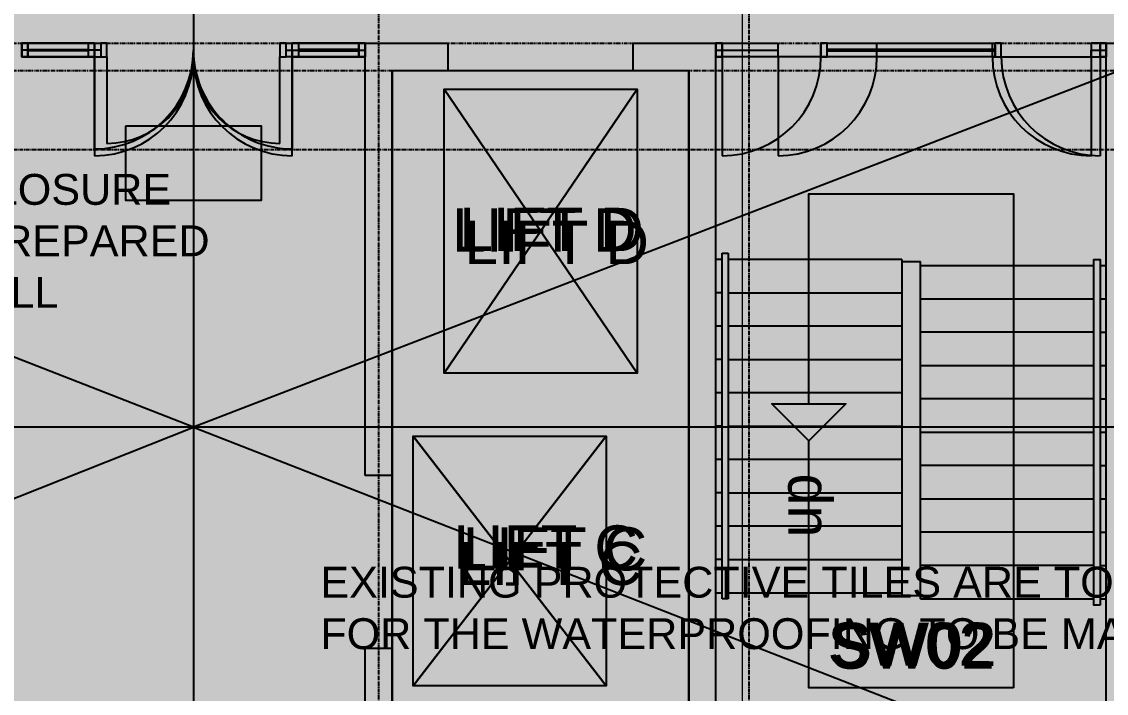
# Model space of a CAD drawing. Header units: millimetres. Extents: x -27283 to 30143, y -18440 to 22926.
# Drawn here: x -2423 to 6357, y -2129 to 3311 of the extents above; entities that cross this region are included whole.
import ezdxf

# ---------------------------------------------------------------- set-up
doc = ezdxf.new("R2010")
doc.units = ezdxf.units.MM
for name, pattern in [('PCENTRE', [50.8, 31.75, -6.35, 6.35, -6.35]), ('PCENTRE2', [28.575, 19.05, -3.175, 3.175, -3.175]), ('PPHANTOM', [63.5, 31.75, -6.35, 6.35, -6.35, 6.35, -6.35])]:
    doc.linetypes.add(name, pattern=pattern)
for name, color, linetype in [('11th Floor - Doors Windows and Openings', 7, 'Continuous'), ('11th Floor - Stairs', 7, 'Continuous'), ('11th Floor - Structural Members', 7, 'Continuous'), ('11th Floor - Text and Leaders', 7, 'Continuous'), ('Boundaries_and_building_grids', 140, 'PCENTRE2'), ('Lift Motor Room Roof - General', 7, 'Continuous'), ('Lift Motor Room Roof - Hatch', 7, 'Continuous'), ('Lift Motor Room Roof - Roofs', 7, 'Continuous'), ('Lift Motor Room Roof - Text and Leaders', 7, 'Continuous'), ('Roof - Structural Members', 7, 'Continuous'), ('Roof - Walls', 7, 'Continuous'), ('Sixth Floor - Doors Windows and Openings', 7, 'Continuous'), ('Sixth Floor - General', 7, 'Continuous'), ('Sixth Floor - Stairs', 7, 'Continuous'), ('Sixth Floor - Structural Members', 7, 'Continuous'), ('Sixth Floor - Text and Leaders', 7, 'Continuous'), ('Tenth Floor - Doors Windows and Openings', 7, 'Continuous'), ('Tenth Floor - Stairs', 7, 'Continuous'), ('Tenth Floor - Structural Members', 7, 'Continuous'), ('Tenth Floor - Text and Leaders', 7, 'Continuous'), ('Third Floor - Text and Leaders', 1, 'Continuous')]:
    doc.layers.add(name, color=color, linetype=linetype)
doc.styles.add('Arial1', font='arial.ttf')

msp = doc.modelspace()

# ---------------------------------------------------------------- hatches: boundary and pattern name
at = {"layer": 'Lift Motor Room Roof - Hatch', "linetype": 'Continuous', "lineweight": -3}
h = msp.add_hatch(dxfattribs=at)
h.set_pattern_fill('ANGLE', color=8, scale=45, style=0)
h.set_pattern_definition([(0, (0, 0), (0, 314.325), [228.6, -85.725]), (90, (0, 0), (-314.325, 2e-14), [228.6, -85.725])])
h.paths.add_polyline_path([(-14322.8, 5045.7), (12257.2, 5045.7), (12257.2, -4994.3), (-14322.8, -4994.3)])
h.paths.add_polyline_path([(-13222.8, 135.7), (-13222.8, -3084.3), (-11422.8, -3084.3), (-11422.8, 135.7)])
h.paths.add_polyline_path([(122.2, -2904.3), (122.2, -4034.3), (1397.2, -4034.3), (1397.2, -2904.3)])

# ---------------------------------------------------------------- linework, layer by layer
at = {"layer": '11th Floor - Doors Windows and Openings', "color": 1, "linetype": 'Continuous'}
for p, q in [((-2372.8, 3135.7, 37950), (-1782.8, 3135.7, 37950)), ((-1782.8, 3080.7, 37950), (-2372.8, 3080.7, 37950)), ((-282.8, 3135.7, 37950), (307.2, 3135.7, 37950)), ((-282.8, 3080.7, 37950), (307.2, 3080.7, 37950)), ((4047.2, 3025.7, 37950), (4047.2, 3135.7, 37950)), ((4097.2, 3025.7, 37950), (4097.2, 3135.7, 37950)), ((4097.2, 3135.7, 37950), (5457.2, 3135.7, 37950)), ((4097.2, 3025.7, 37950), (4097.2, 3135.7, 37950)), ((5457.2, 3025.7, 37950), (5457.2, 3135.7, 37950)), ((5507.2, 3025.7, 37950), (5507.2, 3135.7, 37950)), ((-2372.8, 3025.7, 37950), (-1782.8, 3025.7, 37950)), ((-1732.8, 3025.7, 37950), (-1732.8, 2325.7, 37950)), ((-332.8, 2325.7, 37950), (-332.8, 3025.7, 37950)), ((307.2, 3025.7, 37950), (-282.8, 3025.7, 37950)), ((3247.2, 3025.7, 37950), (3247.2, 2225.7, 37950)), ((5457.2, 3025.7, 37950), (4097.2, 3025.7, 37950)), ((6307.2, 3025.7, 37950), (6307.2, 2225.7, 37950))]:
    msp.add_line(p, q, dxfattribs=at)
at = {"layer": '11th Floor - Doors Windows and Openings', "color": 1, "linetype": 'Continuous', "elevation": 37950}
for points in [[(-2372.8, 3135.7), (-2422.8, 3135.7), (-2422.8, 3025.7), (-2372.8, 3025.7), (-2372.8, 3135.7)], [(-1732.8, 3135.7), (-1782.8, 3135.7), (-1782.8, 3025.7), (-1732.8, 3025.7), (-1732.8, 3135.7)], [(-282.8, 3135.7), (-332.8, 3135.7), (-332.8, 3025.7), (-282.8, 3025.7), (-282.8, 3135.7)], [(357.2, 3135.7), (307.2, 3135.7), (307.2, 3025.7), (357.2, 3025.7), (357.2, 3135.7)], [(3247.2, 3025.7), (3197.2, 3025.7), (3197.2, 3135.7), (3247.2, 3135.7), (3247.2, 3025.7)], [(4097.2, 3080.7), (4097.2, 3080.7), (5457.2, 3080.7)], [(6357.2, 3025.7), (6307.2, 3025.7), (6307.2, 3135.7), (6357.2, 3135.7), (6357.2, 3025.7)]]:
    msp.add_lwpolyline(points, dxfattribs=at)
for points in [[(4097.2, 3135.7), (4047.2, 3135.7), (4047.2, 3025.7), (4097.2, 3025.7)], [(5507.2, 3135.7), (5457.2, 3135.7), (5457.2, 3025.7), (5507.2, 3025.7)]]:
    msp.add_lwpolyline(points, close=True, dxfattribs=at)
at = {"layer": '11th Floor - Doors Windows and Openings', "color": 1, "linetype": 'Continuous'}
for centre, radius, start, end in [((-1732.8, 3025.7, 37950), 700, 270, 0), ((-332.8, 3025.7, 37950), 700, 180, 270), ((3247.2, 3025.7, 37950), 800, 270, 0), ((6307.2, 3025.7, 37950), 800, 180, 270)]:
    msp.add_arc(centre, radius, start, end, dxfattribs=at)
at = {"layer": '11th Floor - Stairs', "color": 8, "linetype": 'Continuous'}
for p, q in [((996.1, 2763.9, 37950), (2558.3, 463.9, 37950)), ((996.1, 463.9, 37950), (2558.3, 2763.9, 37950)), ((746.4, -46.9, 37950), (2308.7, -2068.1, 37950)), ((746.4, -2068.1, 37950), (2308.7, -46.9, 37950))]:
    msp.add_line(p, q, dxfattribs=at)
at = {"layer": '11th Floor - Stairs', "color": 1, "linetype": 'Continuous'}
for p, q in [((3247.2, 1435.7, 37950), (3297.2, 1435.7, 37950)), ((3247.2, -1364.3, 37950), (3247.2, 1435.7, 37950)), ((3297.2, 1435.7, 37950), (3297.2, -1364.3, 37950)), ((3197.2, -1314.3, 37950), (3197.2, 1385.7, 37950)), ((3247.2, 1385.7, 37950), (3197.2, 1385.7, 37950)), ((4702.2, 1385.7, 37950), (3297.2, 1385.7, 37950)), ((4702.2, 1385.7, 37950), (4702.2, -1339.3, 37950)), ((4702.2, 1369.9, 37950), (4852.2, 1369.9, 37950)), ((4852.2, -1364.3, 37950), (4852.2, 1369.9, 37950)), ((4852.2, 1335.7, 37950), (6257.2, 1335.7, 37950)), ((6307.2, 1335.7, 37950), (6357.2, 1335.7, 37950)), ((6357.2, -1364.3, 37950), (6357.2, 1335.7, 37950)), ((3247.2, 1115.7, 37950), (3197.2, 1115.7, 37950)), ((3297.2, 1115.7, 37950), (4702.2, 1115.7, 37950)), ((4852.2, 1065.7, 37950), (6257.2, 1065.7, 37950)), ((6307.2, 1065.7, 37950), (6357.2, 1065.7, 37950)), ((3247.2, 845.7, 37950), (3197.2, 845.7, 37950)), ((4702.2, 845.7, 37950), (3297.2, 845.7, 37950)), ((6257.2, 795.7, 37950), (4852.2, 795.7, 37950)), ((6307.2, 795.7, 37950), (6357.2, 795.7, 37950)), ((3247.2, 575.7, 37950), (3197.2, 575.7, 37950)), ((3297.2, 575.7, 37950), (4702.2, 575.7, 37950)), ((4852.2, 525.7, 37950), (6257.2, 525.7, 37950)), ((6307.2, 525.7, 37950), (6357.2, 525.7, 37950)), ((3247.2, 305.7, 37950), (3197.2, 305.7, 37950)), ((4702.2, 305.7, 37950), (3297.2, 305.7, 37950)), ((6257.2, 255.7, 37950), (4852.2, 255.7, 37950)), ((6307.2, 255.7, 37950), (6357.2, 255.7, 37950)), ((3247.2, 35.7, 37950), (3197.2, 35.7, 37950)), ((3297.2, 35.7, 37950), (4702.2, 35.7, 37950)), ((4852.2, -14.3, 37950), (6257.2, -14.3, 37950)), ((6307.2, -14.3, 37950), (6357.2, -14.3, 37950)), ((3247.2, -234.3, 37950), (3197.2, -234.3, 37950)), ((4702.2, -234.3, 37950), (3297.2, -234.3, 37950)), ((6257.2, -284.3, 37950), (4852.2, -284.3, 37950)), ((6307.2, -284.3, 37950), (6357.2, -284.3, 37950)), ((3247.2, -504.3, 37950), (3197.2, -504.3, 37950)), ((3297.2, -504.3, 37950), (4702.2, -504.3, 37950)), ((4852.2, -554.3, 37950), (6257.2, -554.3, 37950)), ((6307.2, -554.3, 37950), (6357.2, -554.3, 37950)), ((3247.2, -774.3, 37950), (3197.2, -774.3, 37950)), ((4702.2, -774.3, 37950), (3297.2, -774.3, 37950)), ((6257.2, -824.3, 37950), (4852.2, -824.3, 37950)), ((6307.2, -824.3, 37950), (6357.2, -824.3, 37950)), ((3247.2, -1044.3, 37950), (3197.2, -1044.3, 37950)), ((3297.2, -1044.3, 37950), (4702.2, -1044.3, 37950)), ((6257.2, -1094.3, 37950), (4852.2, -1094.3, 37950)), ((6307.2, -1094.3, 37950), (6357.2, -1094.3, 37950)), ((3197.2, -1314.3, 37950), (3247.2, -1314.3, 37950)), ((3297.2, -1314.3, 37950), (4702.2, -1314.3, 37950)), ((3297.2, -1364.3, 37950), (3247.2, -1364.3, 37950)), ((4852.2, -1339.3, 37950), (4702.2, -1339.3, 37950)), ((4852.2, -1364.3, 37950), (6257.2, -1364.3, 37950)), ((6307.2, -1364.3, 37950), (6357.2, -1364.3, 37950))]:
    msp.add_line(p, q, dxfattribs=at)
at = {"layer": '11th Floor - Stairs', "color": 8, "linetype": 'Continuous', "elevation": 37950}
for points in [[(2558.3, 463.9), (996.1, 463.9), (996.1, 2763.9), (2558.3, 2763.9), (2558.3, 463.9)], [(2308.7, -2068.1), (746.4, -2068.1), (746.4, -46.9), (2308.7, -46.9), (2308.7, -2068.1)]]:
    msp.add_lwpolyline(points, dxfattribs=at)
at = {"layer": '11th Floor - Stairs', "color": 1, "linetype": 'Continuous', "elevation": 37950}
for points in [[(3949.7, 216.5), (3949.7, 1916.8), (5604.7, 1916.8), (5604.7, -2083.9)], [(6307.2, -1414.3), (6257.2, -1414.3), (6257.2, 1385.7), (6307.2, 1385.7), (6307.2, -1414.3)], [(3949.7, -83.5), (3649.7, 216.5), (4249.7, 216.5), (3949.7, -83.5)], [(5604.7, -2083.9), (3949.7, -2083.9), (3949.7, -83.5)]]:
    msp.add_lwpolyline(points, dxfattribs=at)
at = {"layer": '11th Floor - Structural Members', "color": 5, "linetype": 'Continuous'}
for p, q in [((357.2, -364.3, 37950), (357.2, 3135.7, 37950)), ((357.2, 3135.7, 37950), (1027.2, 3135.7, 37950)), ((1027.2, 3135.7, 37950), (1027.2, 2915.7, 37950)), ((2527.2, 3135.7, 37950), (3197.2, 3135.7, 37950)), ((2527.2, 2915.7, 37950), (2527.2, 3135.7, 37950)), ((3197.2, -3084.3, 37950), (3197.2, 3135.7, 37950)), ((577.2, -364.3, 37950), (577.2, 2915.7, 37950)), ((577.2, 2915.7, 37950), (1027.2, 2915.7, 37950)), ((1027.2, 2915.7, 37950), (2527.2, 2915.7, 37950)), ((2527.2, 2915.7, 37950), (2977.2, 2915.7, 37950)), ((2977.2, -2264.3, 37950), (2977.2, 2915.7, 37950)), ((577.2, -364.3, 37950), (357.2, -364.3, 37950)), ((577.2, -1764.3, 37950), (577.2, -364.3, 37950)), ((357.2, -1764.3, 37950), (577.2, -1764.3, 37950)), ((357.2, -3084.3, 37950), (357.2, -1764.3, 37950)), ((577.2, -2264.3, 37950), (577.2, -1764.3, 37950))]:
    msp.add_line(p, q, dxfattribs=at)
at = {"layer": '11th Floor - Structural Members', "color": 5, "linetype": 'Continuous', "lineweight": -3, "elevation": 37950}
msp.add_lwpolyline([(6357.2, -3084.3), (6357.2, 3135.7), (6577.2, 3135.7), (6577.2, -3084.3)], close=True, dxfattribs=at)
at = {"layer": 'Boundaries_and_building_grids', "color": 140, "linetype": 'PCENTRE', "lineweight": -3}
for p, q in [((467.2, -11774.3), (467.2, 11825.7)), ((3467.2, -11774.3), (3467.2, 11825.7)), ((-27282.8, 2275.7), (25217.2, 2275.7))]:
    msp.add_line(p, q, dxfattribs=at)
at = {"layer": 'Lift Motor Room Roof - General', "color": 3, "linetype": 'Continuous', "lineweight": -3, "elevation": 46830}
msp.add_lwpolyline([(-1582.8, 2465.7), (-1582.8, 1865.7), (-482.8, 1865.7), (-482.8, 2465.7)], close=True, dxfattribs=at)
at = {"layer": 'Lift Motor Room Roof - Roofs', "color": 1, "linetype": 'Continuous', "lineweight": -3}
for p, q in [((-1032.8, 5045.7, 46830), (-1032.8, -4819.3, 46830)), ((-1032.8, 25.7, 46830), (-12837.8, 4645.7, 46830)), ((10962.2, 4645.7, 46830), (-1032.8, 25.7, 46830)), ((-12677.8, -4597.5, 46830), (-1032.8, 25.7, 46830)), ((12357.2, 25.7, 46830), (-11422.8, 25.7, 46830)), ((-1032.8, 25.7, 46830), (10802.2, -4594.3, 46830))]:
    msp.add_line(p, q, dxfattribs=at)
at = {"layer": 'Roof - Structural Members', "color": 5, "linetype": 'Continuous'}
for p, q in [((577.2, 2915.7, 42250), (577.2, -2264.3, 42250)), ((577.2, 2915.7, 42250), (2977.2, 2915.7, 42250)), ((2977.2, 2915.7, 42250), (2977.2, -2264.3, 42250))]:
    msp.add_line(p, q, dxfattribs=at)
at = {"layer": 'Roof - Structural Members', "color": 8, "linetype": 'Continuous'}
for p, q in [((2558.3, 2763.9, 42250), (996.1, 463.9, 42250)), ((2558.3, 463.9, 42250), (996.1, 2763.9, 42250)), ((2308.7, -46.9, 42250), (746.4, -2068.1, 42250)), ((2308.7, -2068.1, 42250), (746.4, -46.9, 42250))]:
    msp.add_line(p, q, dxfattribs=at)
at = {"layer": 'Roof - Structural Members', "color": 8, "linetype": 'Continuous', "elevation": 42250}
for points in [[(996.1, 2763.9), (2558.3, 2763.9), (2558.3, 463.9), (996.1, 463.9), (996.1, 2763.9)], [(746.4, -46.9), (2308.7, -46.9), (2308.7, -2068.1), (746.4, -2068.1), (746.4, -46.9)]]:
    msp.add_lwpolyline(points, dxfattribs=at)
at = {"layer": 'Roof - Walls', "color": 8, "linetype": 'PPHANTOM', "lineweight": -3}
for p, q in [((-5042.8, 3135.7, 42250), (6577.2, 3135.7, 42250)), ((-5042.8, 2915.7, 42250), (6577.2, 2915.7, 42250))]:
    msp.add_line(p, q, dxfattribs=at)
at = {"layer": 'Sixth Floor - Doors Windows and Openings', "color": 1, "linetype": 'Continuous', "lineweight": -3}
for p, q in [((-2372.8, 3135.7, 20700), (-1882.8, 3135.7, 20700)), ((-2372.8, 3085.7, 20700), (-1882.8, 3085.7, 20700)), ((-1882.8, 3075.7, 20700), (-2372.8, 3075.7, 20700)), ((307.2, 3135.7, 20700), (-182.8, 3135.7, 20700)), ((307.2, 3085.7, 20700), (-182.8, 3085.7, 20700)), ((-182.8, 3075.7, 20700), (307.2, 3075.7, 20700)), ((4097.2, 3135.7, 20700), (5457.2, 3135.7, 20700)), ((5457.2, 3085.7, 20700), (4097.2, 3085.7, 20700)), ((4097.2, 3025.7, 20700), (4097.2, 3080.7, 20700)), ((4097.2, 3075.7, 20700), (5457.2, 3075.7, 20700)), ((-1882.8, 3025.7, 20700), (-2372.8, 3025.7, 20700)), ((-1832.8, 3025.7, 20700), (-1832.8, 2225.7, 20700)), ((-232.8, 2225.7, 20700), (-232.8, 3025.7, 20700)), ((-182.8, 3025.7, 20700), (307.2, 3025.7, 20700)), ((3247.2, 3025.7, 20700), (3247.2, 2225.7, 20700)), ((5457.2, 3025.7, 20700), (4097.2, 3025.7, 20700)), ((6307.2, 3025.7, 20700), (6307.2, 2225.7, 20700))]:
    msp.add_line(p, q, dxfattribs=at)
at = {"layer": 'Sixth Floor - Doors Windows and Openings', "color": 1, "linetype": 'Continuous', "lineweight": -3, "elevation": 20700}
for points in [[(-2372.8, 3135.7), (-2372.8, 3025.7), (-2422.8, 3025.7), (-2422.8, 3135.7), (-2372.8, 3135.7)], [(-1832.8, 3135.7), (-1832.8, 3025.7), (-1882.8, 3025.7), (-1882.8, 3135.7), (-1832.8, 3135.7)], [(-182.8, 3135.7), (-182.8, 3025.7), (-232.8, 3025.7), (-232.8, 3135.7), (-182.8, 3135.7)], [(357.2, 3135.7), (357.2, 3025.7), (307.2, 3025.7), (307.2, 3135.7), (357.2, 3135.7)], [(3247.2, 3025.7), (3247.2, 3135.7), (3197.2, 3135.7), (3197.2, 3025.7), (3247.2, 3025.7)], [(4097.2, 3025.7), (4097.2, 3135.7), (4047.2, 3135.7), (4047.2, 3025.7), (4097.2, 3025.7)], [(5507.2, 3025.7), (5507.2, 3135.7), (5457.2, 3135.7), (5457.2, 3025.7), (5507.2, 3025.7)], [(6357.2, 3025.7), (6357.2, 3135.7), (6307.2, 3135.7), (6307.2, 3025.7), (6357.2, 3025.7)]]:
    msp.add_lwpolyline(points, dxfattribs=at)
at = {"layer": 'Sixth Floor - Doors Windows and Openings', "color": 1, "linetype": 'Continuous', "lineweight": -3}
for centre, start, end in [((-1832.8, 3025.7, 20700), 270, 0), ((-232.8, 3025.7, 20700), 180, 270), ((3247.2, 3025.7, 20700), 270, 0), ((6307.2, 3025.7, 20700), 180, 270)]:
    msp.add_arc(centre, 800, start, end, dxfattribs=at)
at = {"layer": 'Sixth Floor - General', "color": 4, "linetype": 'Continuous', "lineweight": 0}
msp.add_xline((3412.2, -4705.9, 20700), (0, 1), dxfattribs=at)
at = {"layer": 'Sixth Floor - Stairs', "color": 8, "linetype": 'Continuous', "lineweight": -3}
for p, q in [((996.1, 2763.9, 20700), (2558.3, 463.9, 20700)), ((996.1, 463.9, 20700), (2558.3, 2763.9, 20700)), ((746.4, -2068.1, 20700), (2308.7, -46.9, 20700)), ((746.4, -46.9, 20700), (2308.7, -2068.1, 20700))]:
    msp.add_line(p, q, dxfattribs=at)
at = {"layer": 'Sixth Floor - Stairs', "color": 1, "linetype": 'Continuous', "lineweight": -3}
for p, q in [((3247.2, -1364.3, 20700), (3247.2, 1435.7, 20700)), ((3247.2, 1435.7, 20700), (3297.2, 1435.7, 20700)), ((3297.2, 1435.7, 20700), (3297.2, -1364.3, 20700)), ((3247.2, 1385.7, 20700), (3197.2, 1385.7, 20700)), ((3197.2, -1314.3, 20700), (3197.2, 1385.7, 20700)), ((4702.2, 1385.7, 20700), (3297.2, 1385.7, 20700)), ((4702.2, 1385.7, 20700), (4702.2, -1339.3, 20700)), ((4702.2, 1369.9, 20700), (4852.2, 1369.9, 20700)), ((4852.2, -1364.3, 20700), (4852.2, 1369.9, 20700)), ((4852.2, 1335.7, 20700), (6257.2, 1335.7, 20700)), ((6307.2, 1335.7, 20700), (6357.2, 1335.7, 20700)), ((6357.2, -1364.3, 20700), (6357.2, 1335.7, 20700)), ((3247.2, 1115.7, 20700), (3197.2, 1115.7, 20700)), ((3297.2, 1115.7, 20700), (4702.2, 1115.7, 20700)), ((4852.2, 1065.7, 20700), (6257.2, 1065.7, 20700)), ((6307.2, 1065.7, 20700), (6357.2, 1065.7, 20700)), ((3247.2, 845.7, 20700), (3197.2, 845.7, 20700)), ((4702.2, 845.7, 20700), (3297.2, 845.7, 20700)), ((6257.2, 795.7, 20700), (4852.2, 795.7, 20700)), ((6307.2, 795.7, 20700), (6357.2, 795.7, 20700)), ((3247.2, 575.7, 20700), (3197.2, 575.7, 20700)), ((3297.2, 575.7, 20700), (4702.2, 575.7, 20700)), ((4852.2, 525.7, 20700), (6257.2, 525.7, 20700)), ((6307.2, 525.7, 20700), (6357.2, 525.7, 20700)), ((3247.2, 305.7, 20700), (3197.2, 305.7, 20700)), ((4702.2, 305.7, 20700), (3297.2, 305.7, 20700)), ((6257.2, 255.7, 20700), (4852.2, 255.7, 20700)), ((6307.2, 255.7, 20700), (6357.2, 255.7, 20700)), ((3247.2, 35.7, 20700), (3197.2, 35.7, 20700)), ((3297.2, 35.7, 20700), (4702.2, 35.7, 20700)), ((4852.2, -14.3, 20700), (6257.2, -14.3, 20700)), ((6307.2, -14.3, 20700), (6357.2, -14.3, 20700)), ((3247.2, -234.3, 20700), (3197.2, -234.3, 20700)), ((4702.2, -234.3, 20700), (3297.2, -234.3, 20700)), ((6257.2, -284.3, 20700), (4852.2, -284.3, 20700)), ((6307.2, -284.3, 20700), (6357.2, -284.3, 20700)), ((3247.2, -504.3, 20700), (3197.2, -504.3, 20700)), ((3297.2, -504.3, 20700), (4702.2, -504.3, 20700)), ((4852.2, -554.3, 20700), (6257.2, -554.3, 20700)), ((6307.2, -554.3, 20700), (6357.2, -554.3, 20700)), ((3247.2, -774.3, 20700), (3197.2, -774.3, 20700)), ((4702.2, -774.3, 20700), (3297.2, -774.3, 20700)), ((6257.2, -824.3, 20700), (4852.2, -824.3, 20700)), ((6307.2, -824.3, 20700), (6357.2, -824.3, 20700)), ((3247.2, -1044.3, 20700), (3197.2, -1044.3, 20700)), ((3297.2, -1044.3, 20700), (4702.2, -1044.3, 20700)), ((6257.2, -1094.3, 20700), (4852.2, -1094.3, 20700)), ((6307.2, -1094.3, 20700), (6357.2, -1094.3, 20700)), ((3197.2, -1314.3, 20700), (3247.2, -1314.3, 20700)), ((3297.2, -1314.3, 20700), (4702.2, -1314.3, 20700)), ((3297.2, -1364.3, 20700), (3247.2, -1364.3, 20700)), ((4852.2, -1339.3, 20700), (4702.2, -1339.3, 20700)), ((4852.2, -1364.3, 20700), (6257.2, -1364.3, 20700)), ((6307.2, -1364.3, 20700), (6357.2, -1364.3, 20700))]:
    msp.add_line(p, q, dxfattribs=at)
at = {"layer": 'Sixth Floor - Stairs', "color": 8, "linetype": 'Continuous', "lineweight": -3, "elevation": 20700}
for points in [[(2558.3, 463.9), (996.1, 463.9), (996.1, 2763.9), (2558.3, 2763.9), (2558.3, 463.9)], [(2308.7, -2068.1), (746.4, -2068.1), (746.4, -46.9), (2308.7, -46.9), (2308.7, -2068.1)]]:
    msp.add_lwpolyline(points, dxfattribs=at)
at = {"layer": 'Sixth Floor - Stairs', "color": 1, "linetype": 'Continuous', "lineweight": -3, "elevation": 20700}
for points in [[(3949.7, 216.5), (3949.7, 1916.8), (5604.7, 1916.8), (5604.7, -2083.9)], [(6307.2, -1414.3), (6257.2, -1414.3), (6257.2, 1385.7), (6307.2, 1385.7), (6307.2, -1414.3)], [(3949.7, -83.5), (3649.7, 216.5), (4249.7, 216.5), (3949.7, -83.5)], [(5604.7, -2083.9), (3949.7, -2083.9), (3949.7, -83.5)]]:
    msp.add_lwpolyline(points, dxfattribs=at)
at = {"layer": 'Sixth Floor - Structural Members', "color": 5, "linetype": 'Continuous', "lineweight": -3}
for p, q in [((357.2, 3135.7, 20700), (1027.2, 3135.7, 20700)), ((357.2, -364.3, 20700), (357.2, 3135.7, 20700)), ((1027.2, 3135.7, 20700), (1027.2, 2915.7, 20700)), ((2527.2, 3135.7, 20700), (3197.2, 3135.7, 20700)), ((2527.2, 2915.7, 20700), (2527.2, 3135.7, 20700)), ((3197.2, -3084.3, 20700), (3197.2, 3135.7, 20700)), ((577.2, 2915.7, 20700), (1027.2, 2915.7, 20700)), ((577.2, -364.3, 20700), (577.2, 2915.7, 20700)), ((1027.2, 2915.7, 20700), (2527.2, 2915.7, 20700)), ((2527.2, 2915.7, 20700), (2977.2, 2915.7, 20700)), ((2977.2, -2264.3, 20700), (2977.2, 2915.7, 20700)), ((577.2, -364.3, 20700), (357.2, -364.3, 20700)), ((577.2, -1764.3, 20700), (577.2, -364.3, 20700)), ((357.2, -3084.3, 20700), (357.2, -1764.3, 20700)), ((357.2, -1764.3, 20700), (577.2, -1764.3, 20700)), ((577.2, -2264.3, 20700), (577.2, -1764.3, 20700))]:
    msp.add_line(p, q, dxfattribs=at)
at = {"layer": 'Sixth Floor - Structural Members', "color": 5, "linetype": 'Continuous', "lineweight": -3, "elevation": 20700}
msp.add_lwpolyline([(6357.2, -3084.3), (6357.2, 3135.7), (6577.2, 3135.7), (6577.2, -3084.3)], close=True, dxfattribs=at)
at = {"layer": 'Tenth Floor - Doors Windows and Openings', "color": 1, "linetype": 'Continuous'}
for p, q in [((-1832.8, 3135.7, 34500), (-2422.8, 3135.7, 34500)), ((-1832.8, 3080.7, 34500), (-2422.8, 3080.7, 34500)), ((-1832.8, 3025.7, 34500), (-1832.8, 3135.7, 34500)), ((-1832.8, 2280.7, 34500), (-1832.8, 3080.7, 34500)), ((-232.8, 3025.7, 34500), (-232.8, 3135.7, 34500)), ((357.2, 3135.7, 34500), (-232.8, 3135.7, 34500)), ((-232.8, 3080.7, 34500), (357.2, 3080.7, 34500)), ((-232.8, 3080.7, 34500), (-232.8, 2280.7, 34500)), ((3197.2, 3135.7, 34500), (3699.9, 3135.7, 34500)), ((3197.2, 3025.7, 34500), (3197.2, 3135.7, 34500)), ((3197.2, 3080.7, 34500), (3699.9, 3080.7, 34500)), ((3699.9, 3025.7, 34500), (3699.9, 3135.7, 34500)), ((4499.8, 3025.7, 34500), (4499.8, 3135.7, 34500)), ((4499.8, 3135.7, 34500), (5434.6, 3135.7, 34500)), ((4499.8, 3080.7, 34500), (5434.6, 3080.7, 34500)), ((5434.6, 3025.7, 34500), (5434.6, 3135.7, 34500)), ((6234.6, 3135.7, 34500), (6234.6, 3025.7, 34500)), ((6357.2, 3135.7, 34500), (6234.6, 3135.7, 34500)), ((6234.6, 3025.7, 34500), (6234.6, 3080.7, 34500)), ((6234.6, 3080.7, 34500), (6357.2, 3080.7, 34500)), ((6357.2, 3025.7, 34500), (6357.2, 3135.7, 34500)), ((-2422.8, 3025.7, 34500), (-1832.8, 3025.7, 34500)), ((-232.8, 3025.7, 34500), (357.2, 3025.7, 34500)), ((3699.9, 3025.7, 34500), (3197.2, 3025.7, 34500)), ((4499.8, 3025.7, 34500), (3699.8, 3025.7, 34500)), ((3699.8, 3025.7, 34500), (3699.8, 2225.7, 34500)), ((5434.6, 3025.7, 34500), (4499.8, 3025.7, 34500)), ((5434.6, 3025.7, 34500), (6234.6, 3025.7, 34500)), ((6234.6, 3025.7, 34500), (6357.2, 3025.7, 34500)), ((6234.6, 3025.7, 34500), (6234.6, 2225.7, 34500))]:
    msp.add_line(p, q, dxfattribs=at)
for centre, start, end in [((-1832.8, 3080.7, 34500), 270, 0), ((-232.8, 3080.7, 34500), 180, 270.00001), ((3699.8, 3025.7, 34500), 270, 0), ((6234.6, 3025.7, 34500), 180, 270)]:
    msp.add_arc(centre, 800, start, end, dxfattribs=at)
at = {"layer": 'Tenth Floor - Stairs', "color": 8, "linetype": 'Continuous'}
for p, q in [((996.1, 463.9, 34500), (2558.3, 2763.9, 34500)), ((996.1, 2763.9, 34500), (2558.3, 463.9, 34500)), ((746.4, -46.9, 34500), (2308.7, -2068.1, 34500)), ((746.4, -2068.1, 34500), (2308.7, -46.9, 34500))]:
    msp.add_line(p, q, dxfattribs=at)
at = {"layer": 'Tenth Floor - Stairs', "color": 1, "linetype": 'Continuous'}
for p, q in [((3247.2, -1364.3, 34500), (3247.2, 1435.7, 34500)), ((3247.2, 1435.7, 34500), (3297.2, 1435.7, 34500)), ((3297.2, 1435.7, 34500), (3297.2, -1364.3, 34500)), ((3197.2, -1314.3, 34500), (3197.2, 1385.7, 34500)), ((3247.2, 1385.7, 34500), (3197.2, 1385.7, 34500)), ((4702.2, 1385.7, 34500), (3297.2, 1385.7, 34500)), ((4702.2, 1385.7, 34500), (4702.2, -1339.3, 34500)), ((4702.2, 1369.9, 34500), (4852.2, 1369.9, 34500)), ((4852.2, -1364.3, 34500), (4852.2, 1369.9, 34500)), ((4852.2, 1335.7, 34500), (6257.2, 1335.7, 34500)), ((6307.2, 1335.7, 34500), (6357.2, 1335.7, 34500)), ((6357.2, -1364.3, 34500), (6357.2, 1335.7, 34500)), ((3247.2, 1115.7, 34500), (3197.2, 1115.7, 34500)), ((3297.2, 1115.7, 34500), (4702.2, 1115.7, 34500)), ((4852.2, 1065.7, 34500), (6257.2, 1065.7, 34500)), ((6307.2, 1065.7, 34500), (6357.2, 1065.7, 34500)), ((3247.2, 845.7, 34500), (3197.2, 845.7, 34500)), ((4702.2, 845.7, 34500), (3297.2, 845.7, 34500)), ((6257.2, 795.7, 34500), (4852.2, 795.7, 34500)), ((6307.2, 795.7, 34500), (6357.2, 795.7, 34500)), ((3247.2, 575.7, 34500), (3197.2, 575.7, 34500)), ((3297.2, 575.7, 34500), (4702.2, 575.7, 34500)), ((4852.2, 525.7, 34500), (6257.2, 525.7, 34500)), ((6307.2, 525.7, 34500), (6357.2, 525.7, 34500)), ((3247.2, 305.7, 34500), (3197.2, 305.7, 34500)), ((4702.2, 305.7, 34500), (3297.2, 305.7, 34500)), ((6257.2, 255.7, 34500), (4852.2, 255.7, 34500)), ((6307.2, 255.7, 34500), (6357.2, 255.7, 34500)), ((3247.2, 35.7, 34500), (3197.2, 35.7, 34500)), ((3297.2, 35.7, 34500), (4702.2, 35.7, 34500)), ((4852.2, -14.3, 34500), (6257.2, -14.3, 34500)), ((6307.2, -14.3, 34500), (6357.2, -14.3, 34500)), ((3247.2, -234.3, 34500), (3197.2, -234.3, 34500)), ((4702.2, -234.3, 34500), (3297.2, -234.3, 34500)), ((6257.2, -284.3, 34500), (4852.2, -284.3, 34500)), ((6307.2, -284.3, 34500), (6357.2, -284.3, 34500)), ((3247.2, -504.3, 34500), (3197.2, -504.3, 34500)), ((3297.2, -504.3, 34500), (4702.2, -504.3, 34500)), ((4852.2, -554.3, 34500), (6257.2, -554.3, 34500)), ((6307.2, -554.3, 34500), (6357.2, -554.3, 34500)), ((3247.2, -774.3, 34500), (3197.2, -774.3, 34500)), ((4702.2, -774.3, 34500), (3297.2, -774.3, 34500)), ((6257.2, -824.3, 34500), (4852.2, -824.3, 34500)), ((6307.2, -824.3, 34500), (6357.2, -824.3, 34500)), ((3247.2, -1044.3, 34500), (3197.2, -1044.3, 34500)), ((3297.2, -1044.3, 34500), (4702.2, -1044.3, 34500)), ((6257.2, -1094.3, 34500), (4852.2, -1094.3, 34500)), ((6307.2, -1094.3, 34500), (6357.2, -1094.3, 34500)), ((3197.2, -1314.3, 34500), (3247.2, -1314.3, 34500)), ((3297.2, -1314.3, 34500), (4702.2, -1314.3, 34500)), ((3297.2, -1364.3, 34500), (3247.2, -1364.3, 34500)), ((4852.2, -1339.3, 34500), (4702.2, -1339.3, 34500)), ((4852.2, -1364.3, 34500), (6257.2, -1364.3, 34500)), ((6307.2, -1364.3, 34500), (6357.2, -1364.3, 34500))]:
    msp.add_line(p, q, dxfattribs=at)
at = {"layer": 'Tenth Floor - Stairs', "color": 8, "linetype": 'Continuous', "elevation": 34500}
for points in [[(2558.3, 463.9), (996.1, 463.9), (996.1, 2763.9), (2558.3, 2763.9), (2558.3, 463.9)], [(2308.7, -2068.1), (746.4, -2068.1), (746.4, -46.9), (2308.7, -46.9), (2308.7, -2068.1)]]:
    msp.add_lwpolyline(points, dxfattribs=at)
at = {"layer": 'Tenth Floor - Stairs', "color": 1, "linetype": 'Continuous', "elevation": 34500}
for points in [[(3949.7, 216.5), (3949.7, 1916.8), (5604.7, 1916.8), (5604.7, -2083.9)], [(6307.2, -1414.3), (6257.2, -1414.3), (6257.2, 1385.7), (6307.2, 1385.7), (6307.2, -1414.3)], [(3949.7, -83.5), (3649.7, 216.5), (4249.7, 216.5), (3949.7, -83.5)], [(5604.7, -2083.9), (3949.7, -2083.9), (3949.7, -83.5)]]:
    msp.add_lwpolyline(points, dxfattribs=at)
at = {"layer": 'Tenth Floor - Structural Members', "color": 5, "linetype": 'Continuous'}
for p, q in [((-2422.8, 3135.7, 34500), (-2422.8, 3025.7, 34500)), ((-2422.8, 3135.7, 34500), (-2422.8, 3025.7, 34500)), ((357.2, -364.3, 34500), (357.2, 3135.7, 34500)), ((357.2, 3025.7, 34500), (357.2, 3135.7, 34500)), ((357.2, 3135.7, 34500), (1027.2, 3135.7, 34500)), ((357.2, 3025.7, 34500), (357.2, 3135.7, 34500)), ((1027.2, 3135.7, 34500), (1027.2, 2915.7, 34500)), ((2527.2, 2915.7, 34500), (2527.2, 3135.7, 34500)), ((2527.2, 3135.7, 34500), (3197.2, 3135.7, 34500)), ((3197.2, -3084.3, 34500), (3197.2, 3135.7, 34500)), ((6357.2, 3135.7, 34500), (6577.2, 3135.7, 34500)), ((6357.2, -3084.3, 34500), (6357.2, 3135.7, 34500)), ((577.2, -364.3, 34500), (577.2, 2915.7, 34500)), ((577.2, 2915.7, 34500), (1027.2, 2915.7, 34500)), ((1027.2, 2915.7, 34500), (2527.2, 2915.7, 34500)), ((2527.2, 2915.7, 34500), (2977.2, 2915.7, 34500)), ((2977.2, -2264.3, 34500), (2977.2, 2915.7, 34500)), ((577.2, -364.3, 34500), (357.2, -364.3, 34500)), ((577.2, -1764.3, 34500), (577.2, -364.3, 34500)), ((357.2, -1764.3, 34500), (577.2, -1764.3, 34500)), ((357.2, -3084.3, 34500), (357.2, -1764.3, 34500)), ((577.2, -2264.3, 34500), (577.2, -1764.3, 34500))]:
    msp.add_line(p, q, dxfattribs=at)

# ---------------------------------------------------------------- texts
at = {"layer": '11th Floor - Stairs', "color": 1, "linetype": 'Continuous'}
msp.add_text('up', height=347.65, rotation=90, dxfattribs=at).set_placement((4049, -866.3, 37950))
at = {"layer": '11th Floor - Text and Leaders', "color": 1, "linetype": 'Continuous', "char_height": 350, "attachment_point": 7, "style": 'Arial1'}
for s, insert in [('LIFT D', (1119.4, 1453.3, 37950)), ('LIFT C', (1071.7, -1124, 37950)), ('SW02', (4123.5, -1934.9, 37950))]:
    msp.add_mtext(s, dxfattribs=dict(at, insert=insert))
at = {"layer": 'Lift Motor Room Roof - Text and Leaders', "color": 2, "linetype": 'Continuous', "insert": (-10623.1, 2077.8, 46830), "char_height": 250, "width": 10292.373, "attachment_point": 1, "style": 'Arial1'}
msp.add_mtext('PERFORATED BRICK OPENINGS TO DUCT ENCLOSURE WALL ARE TO BE FILLED WITH PLASTER AND PREPARED FOR WATERPROOFING TO BE TAKEN OVER WALL', dxfattribs=at)
at = {"layer": 'Sixth Floor - Stairs', "color": 1, "linetype": 'Continuous', "lineweight": -3}
msp.add_text('up', height=347.65, rotation=90, dxfattribs=at).set_placement((4049, -866.3, 20700))
at = {"layer": 'Sixth Floor - Text and Leaders', "color": 1, "linetype": 'Continuous', "char_height": 350, "attachment_point": 7, "style": 'Arial1'}
for s, insert in [('LIFT D', (1061.8, 1448.9, 20700)), ('LIFT C', (1107.5, -1257.1, 20700)), ('SW02', (4101.5, -1910.8, 20700))]:
    msp.add_mtext(s, dxfattribs=dict(at, insert=insert))
at = {"layer": 'Tenth Floor - Stairs', "color": 1, "linetype": 'Continuous'}
msp.add_text('up', height=347.65, rotation=90, dxfattribs=at).set_placement((4049, -866.3, 34500))
at = {"layer": 'Tenth Floor - Text and Leaders', "color": 1, "linetype": 'Continuous', "char_height": 350, "attachment_point": 7, "style": 'Arial1'}
for s, insert in [('LIFT D', (1160.9, 1348, 34500)), ('LIFT C', (1146.6, -1139.1, 34500)), ('SW02', (4134.9, -1912.8, 34500))]:
    msp.add_mtext(s, dxfattribs=dict(at, insert=insert))
at = {"layer": 'Third Floor - Text and Leaders', "color": 2, "linetype": 'Continuous', "insert": (-5.5, -1104.2, 46830), "char_height": 250, "width": 11744.132, "attachment_point": 1, "style": 'Arial1'}
msp.add_mtext('EXISTING PROTECTIVE TILES ARE TO BE LIFTED AND SET ASIDE FOR THE WATERPROOFING TO BE MAINTAINED', dxfattribs=at)

doc.saveas('drawing.dxf')
